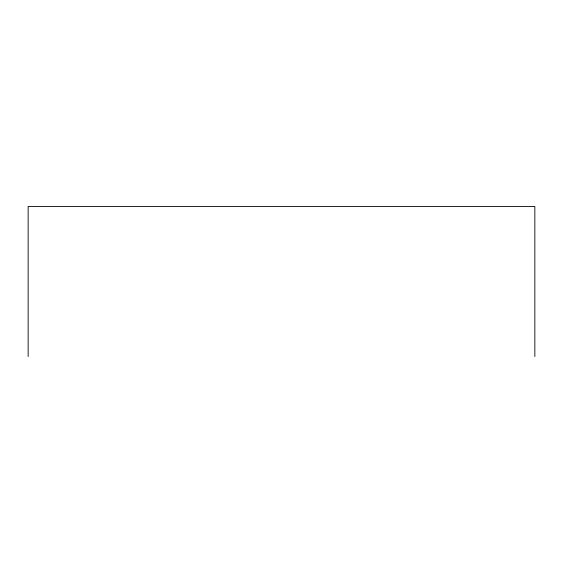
<?xml version="1.0" encoding="UTF-8"?>
<svg xmlns="http://www.w3.org/2000/svg" width="563" height="563" viewBox="0 0 563 563"><rect width="100%" height="100%" fill="white"/><g stroke="black" fill="none" stroke-linecap="round" stroke-linejoin="round"><path stroke-width="0.84" d="M534.85 356.541L534.85 206.459L28.15 206.459L28.15 356.541"/></g></svg>
